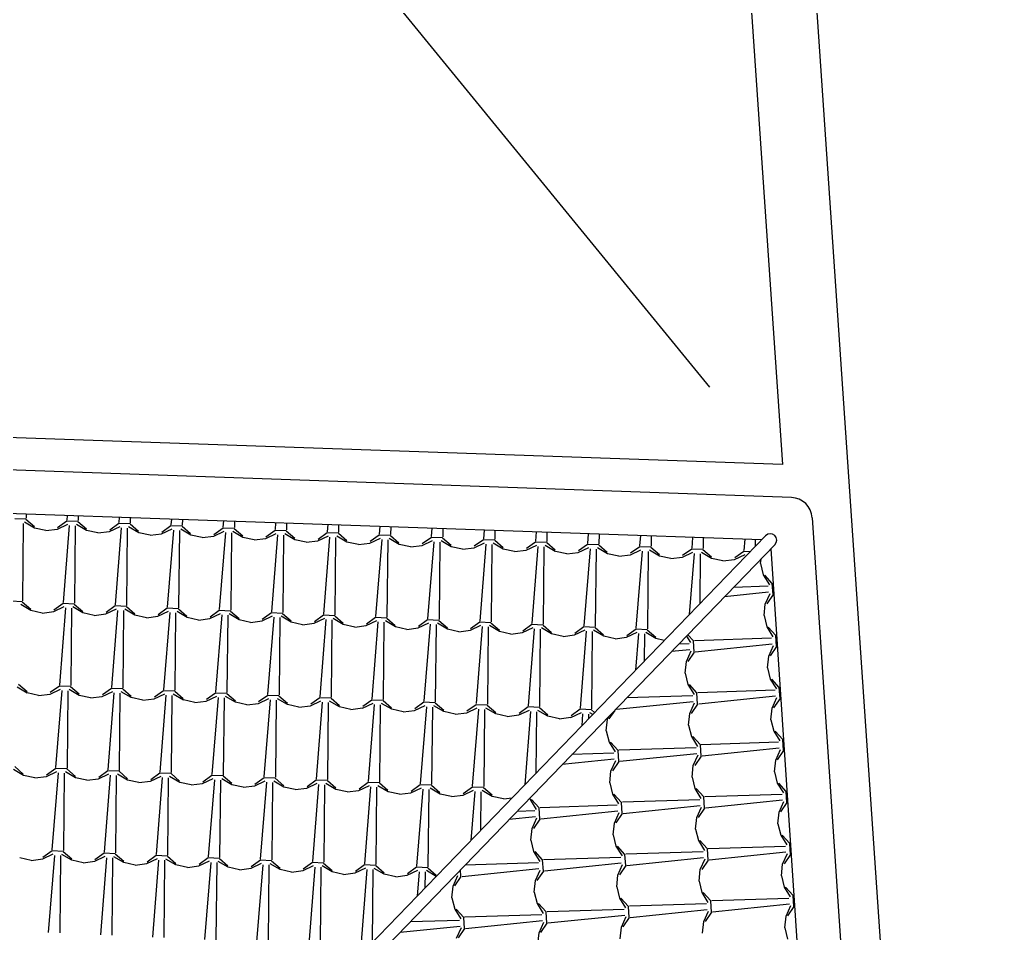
# Model space of a CAD drawing. Extents: x 1037 to 14540, y 1034 to 18285.
# Drawn here: x 9474.5 to 9929.1, y 1904.5 to 2325.1 of the extents above; entities that cross this region are included whole.
import ezdxf

# ---------------------------------------------------------------- set-up
doc = ezdxf.new("R2010")
doc.units = 0
doc.header["$LTSCALE"] = 100
doc.header["$MEASUREMENT"] = 0
doc.layers.get('0').update_dxf_attribs({"color": 240, "linetype": 'CONTINUOUS'})
doc.layers.add('proiezioni', color=252, linetype='CONTINUOUS')
doc.layers.add('retini copertura', color=32, linetype='CONTINUOUS')

# ---------------------------------------------------------------- blocks, each defined once
blk = doc.blocks.new('*X1852')
at = {"color": 0}
for p, q in [((44.7609, 20.7337), (44.7632, 20.7548)), ((44.7609, 20.7337), (44.7737, 20.6816)), ((44.7737, 20.6816), (44.8019, 20.6359)), ((44.8151, 20.6429), (44.7804, 20.6813)), ((44.8186, 20.5913), (44.8151, 20.6429)), ((44.7981, 20.6019), (44.5954, 20.5812)), ((44.7958, 20.6295), (44.6372, 20.6245)), ((44.7827, 20.5475), (44.8045, 20.5965)), ((44.7769, 20.4942), (44.7827, 20.5475)), ((44.8186, 20.5913), (44.7892, 20.5487)), ((44.7769, 20.4942), (44.7897, 20.4421)), ((44.7897, 20.4421), (44.8179, 20.3964)), ((44.8311, 20.4035), (44.7964, 20.4418)), ((44.4206, 20.4004), (44.4387, 20.3711)), ((44.452, 20.3781), (44.4264, 20.4064)), ((44.4554, 20.3265), (44.452, 20.3781)), ((44.8118, 20.39), (44.4563, 20.3788)), ((44.8346, 20.3519), (44.8311, 20.4035)), ((44.4349, 20.3371), (44.3512, 20.3286)), ((44.4327, 20.3647), (44.3846, 20.3632)), ((44.4195, 20.2827), (44.4413, 20.3317)), ((44.4554, 20.3265), (44.4261, 20.2839)), ((44.8141, 20.3625), (44.4602, 20.3263)), ((44.7987, 20.308), (44.8205, 20.357)), ((44.8346, 20.3519), (44.8052, 20.3093)), ((44.4138, 20.2294), (44.4195, 20.2827)), ((44.7929, 20.2547), (44.7987, 20.3081)), ((44.4138, 20.2294), (44.4266, 20.1773)), ((44.7929, 20.2547), (44.8057, 20.2026)), ((44.8057, 20.2026), (44.8339, 20.157)), ((44.8471, 20.164), (44.8124, 20.2023)), ((44.4266, 20.1773), (44.4547, 20.1316)), ((44.468, 20.1387), (44.4332, 20.177)), ((44.4714, 20.0871), (44.468, 20.1387)), ((44.8278, 20.1506), (44.4723, 20.1393)), ((44.8506, 20.1124), (44.8471, 20.164)), ((44.4509, 20.0977), (44.0971, 20.0615)), ((44.4487, 20.1252), (44.1453, 20.1156)), ((44.8301, 20.123), (44.4762, 20.0869)), ((44.8147, 20.0686), (44.8365, 20.1176)), ((44.8506, 20.1124), (44.8212, 20.0698)), ((44.0899, 20.0583), (44.0629, 20.0191)), ((44.4355, 20.0432), (44.4573, 20.0922)), ((44.4714, 20.0871), (44.4421, 20.0445)), ((44.8089, 20.0153), (44.8147, 20.0686)), ((44.0506, 19.9646), (44.0563, 20.0179)), ((44.0564, 20.0179), (44.0611, 20.0285)), ((44.4298, 19.9899), (44.4355, 20.0433)), ((44.8089, 20.0153), (44.8217, 19.9632)), ((44.0506, 19.9646), (44.0634, 19.9125)), ((44.4298, 19.9899), (44.4426, 19.9378)), ((44.8217, 19.9632), (44.8499, 19.9175)), ((44.8631, 19.9245), (44.8284, 19.9629)), ((44.0634, 19.9125), (44.0915, 19.8668)), ((44.1048, 19.8739), (44.0701, 19.9122)), ((44.4426, 19.9378), (44.4707, 19.8922)), ((44.484, 19.8992), (44.4492, 19.9375)), ((44.8438, 19.9111), (44.4883, 19.8999)), ((44.8666, 19.8729), (44.8631, 19.9245)), ((44.1083, 19.8223), (44.1048, 19.8739)), ((44.4647, 19.8858), (44.1091, 19.8745)), ((44.4874, 19.8476), (44.484, 19.8992)), ((44.8461, 19.8835), (44.4922, 19.8474)), ((44.8307, 19.8291), (44.8525, 19.8781)), ((44.8666, 19.8729), (44.8372, 19.8303)), ((44.0878, 19.8329), (43.8483, 19.8084)), ((44.0855, 19.8604), (43.8927, 19.8543)), ((44.0724, 19.7785), (44.0942, 19.8274)), ((44.1082, 19.8223), (44.0789, 19.7797)), ((44.4669, 19.8582), (44.113, 19.8221)), ((44.4515, 19.8038), (44.4733, 19.8528)), ((44.4874, 19.8476), (44.4581, 19.805)), ((44.8249, 19.7758), (44.8307, 19.8291)), ((44.0666, 19.7251), (44.0723, 19.7785)), ((44.4458, 19.7505), (44.4515, 19.8038)), ((44.8249, 19.7758), (44.8377, 19.7237)), ((44.4458, 19.7505), (44.4586, 19.6984)), ((44.0666, 19.7251), (44.0794, 19.6731)), ((44.4586, 19.6984), (44.4867, 19.6527)), ((44.5, 19.6597), (44.4652, 19.6981)), ((44.8377, 19.7237), (44.8659, 19.678)), ((44.8791, 19.6851), (44.8444, 19.7234)), ((44.8826, 19.6335), (44.8791, 19.6851)), ((43.6988, 19.6537), (43.7002, 19.6477)), ((43.7002, 19.6477), (43.7284, 19.602)), ((43.7417, 19.6091), (43.7069, 19.6474)), ((44.0794, 19.673), (44.1075, 19.6274)), ((44.1208, 19.6344), (44.0861, 19.6727)), ((44.4807, 19.6463), (44.1251, 19.6351)), ((44.5034, 19.6081), (44.5, 19.6597)), ((44.8598, 19.6716), (44.5043, 19.6604)), ((44.8621, 19.6441), (44.5082, 19.6079)), ((44.8467, 19.5897), (44.8685, 19.6386)), ((43.7224, 19.5956), (43.6401, 19.593)), ((43.7451, 19.5575), (43.7416, 19.6091)), ((44.1015, 19.621), (43.746, 19.6097)), ((44.1038, 19.5934), (43.7499, 19.5573)), ((44.1243, 19.5828), (44.1208, 19.6344)), ((44.4829, 19.6188), (44.129, 19.5826)), ((44.4675, 19.5643), (44.4893, 19.6133)), ((44.5034, 19.6081), (44.4741, 19.5655)), ((44.8826, 19.6335), (44.8532, 19.5909)), ((43.7246, 19.5681), (43.6041, 19.5558)), ((43.7092, 19.5137), (43.731, 19.5627)), ((43.7451, 19.5575), (43.7158, 19.5149)), ((44.0884, 19.539), (44.1102, 19.588)), ((44.1242, 19.5828), (44.0949, 19.5402)), ((44.4618, 19.511), (44.4675, 19.5643)), ((44.8409, 19.5363), (44.8467, 19.5897)), ((43.7034, 19.4603), (43.7092, 19.5137)), ((44.0826, 19.4857), (44.0883, 19.539)), ((44.4618, 19.511), (44.4746, 19.4589)), ((44.8409, 19.5363), (44.8537, 19.4842)), ((43.7035, 19.4603), (43.7162, 19.4083)), ((44.0826, 19.4857), (44.0954, 19.4336)), ((44.4746, 19.4589), (44.5027, 19.4132)), ((44.516, 19.4203), (44.4812, 19.4586)), ((44.8537, 19.4842), (44.8819, 19.4386)), ((44.8951, 19.4456), (44.8604, 19.4839)), ((44.0954, 19.4336), (44.1235, 19.3879)), ((44.1368, 19.3949), (44.1021, 19.4333)), ((44.5194, 19.3687), (44.516, 19.4203)), ((44.8758, 19.4322), (44.5203, 19.4209)), ((44.8986, 19.394), (44.8951, 19.4456)), ((43.7162, 19.4082), (43.7444, 19.3626)), ((43.7577, 19.3696), (43.7229, 19.4079)), ((43.7611, 19.318), (43.7576, 19.3696)), ((44.1175, 19.3815), (43.762, 19.3703)), ((44.1403, 19.3433), (44.1368, 19.3949)), ((44.4967, 19.4068), (44.1411, 19.3956)), ((44.4989, 19.3793), (44.145, 19.3431)), ((44.4835, 19.3249), (44.5053, 19.3739)), ((44.5194, 19.3687), (44.4901, 19.3261)), ((44.8781, 19.4046), (44.5242, 19.3685)), ((44.8627, 19.3502), (44.8845, 19.3992)), ((44.8986, 19.394), (44.8692, 19.3514)), ((43.3819, 19.2927), (43.3799, 19.3239)), ((43.7406, 19.3286), (43.3867, 19.2925)), ((43.7384, 19.3562), (43.4008, 19.3455)), ((43.7252, 19.2742), (43.747, 19.3232)), ((44.1198, 19.354), (43.7659, 19.3178)), ((44.1043, 19.2995), (44.1262, 19.3485)), ((44.1402, 19.3433), (44.1109, 19.3007)), ((44.4778, 19.2715), (44.4835, 19.3249)), ((44.8569, 19.2969), (44.8627, 19.3502)), ((43.346, 19.2489), (43.3679, 19.2979)), ((43.3819, 19.2927), (43.3526, 19.2501)), ((43.3615, 19.3033), (43.3598, 19.3031)), ((43.7611, 19.318), (43.7318, 19.2754)), ((44.0986, 19.2462), (44.1043, 19.2995)), ((44.8569, 19.2969), (44.8697, 19.2448)), ((43.3403, 19.1955), (43.346, 19.2489)), ((43.7194, 19.2209), (43.7252, 19.2742)), ((44.0986, 19.2462), (44.1114, 19.1941)), ((44.4778, 19.2715), (44.4906, 19.2195)), ((44.8697, 19.2448), (44.8978, 19.1991)), ((44.9111, 19.2061), (44.8764, 19.2445)), ((43.3403, 19.1955), (43.3531, 19.1435)), ((43.7195, 19.2209), (43.7322, 19.1688)), ((44.1114, 19.1941), (44.1395, 19.1484)), ((44.1528, 19.1555), (44.1181, 19.1938)), ((44.4906, 19.2194), (44.5187, 19.1738)), ((44.532, 19.1808), (44.4972, 19.2191)), ((44.8919, 19.1927), (44.5363, 19.1815)), ((44.9146, 19.1545), (44.9111, 19.2061)), ((43.3531, 19.1434), (43.3812, 19.0978)), ((43.3945, 19.1048), (43.3598, 19.1431)), ((43.7322, 19.1688), (43.7604, 19.1231)), ((43.7737, 19.1301), (43.7389, 19.1685)), ((44.1335, 19.142), (43.778, 19.1308)), ((44.1563, 19.1039), (44.1528, 19.1555)), ((44.5127, 19.1674), (44.1571, 19.1561)), ((44.5149, 19.1398), (44.161, 19.1037)), ((44.5354, 19.1292), (44.532, 19.1808)), ((44.8941, 19.1652), (44.5402, 19.129)), ((44.8787, 19.1107), (44.9005, 19.1597)), ((44.9146, 19.1545), (44.8852, 19.1119)), ((43.3979, 19.0532), (43.3945, 19.1048)), ((43.7544, 19.1167), (43.3988, 19.1055)), ((43.7771, 19.0785), (43.7736, 19.1301)), ((44.1358, 19.1145), (43.7819, 19.0783)), ((44.1203, 19.0601), (44.1422, 19.1091)), ((44.1562, 19.1039), (44.1269, 19.0613)), ((44.4995, 19.0854), (44.5213, 19.1344)), ((44.5354, 19.1292), (44.5061, 19.0866)), ((44.8729, 19.0574), (44.8787, 19.1107)), ((43.3775, 19.0638), (43.1012, 19.0356)), ((43.3752, 19.0914), (43.1482, 19.0842)), ((43.362, 19.0094), (43.3839, 19.0584)), ((43.3979, 19.0532), (43.3686, 19.0106)), ((43.7566, 19.0892), (43.4027, 19.053)), ((43.7412, 19.0347), (43.763, 19.0837)), ((43.7771, 19.0785), (43.7478, 19.0359)), ((44.1146, 19.0067), (44.1203, 19.0601)), ((44.4938, 19.0321), (44.4995, 19.0854)), ((44.8729, 19.0574), (44.8857, 19.0053)), ((43.7354, 18.9814), (43.7412, 19.0347))]:
    blk.add_line(p, q, dxfattribs=at)
blk = doc.blocks.new('*X1854')
at = {"color": 0}
for p, q in [((41.3799, 20.9621), (41.3797, 20.9424)), ((41.3791, 20.9379), (41.3274, 20.9402)), ((41.3662, 20.9185), (41.3628, 20.5628)), ((41.4186, 20.8974), (41.3724, 20.9245)), ((41.3791, 20.9379), (41.4182, 20.904)), ((41.5242, 20.8926), (41.5727, 20.9155)), ((41.5672, 20.9295), (41.5253, 20.8992)), ((41.5687, 20.9554), (41.567, 20.9341)), ((41.6189, 20.9272), (41.5672, 20.9295)), ((41.6584, 20.8866), (41.6121, 20.9138)), ((41.6189, 20.9272), (41.658, 20.8933)), ((41.6197, 20.9536), (41.6195, 20.9317)), ((41.807, 20.9188), (41.765, 20.8885)), ((41.8086, 20.947), (41.8067, 20.9234)), ((41.8586, 20.9165), (41.807, 20.9188)), ((41.8586, 20.9165), (41.8977, 20.8826)), ((41.8595, 20.9452), (41.8593, 20.921)), ((42.0486, 20.9386), (42.0465, 20.9127)), ((42.0993, 20.9368), (42.099, 20.9102)), ((42.2885, 20.9301), (42.2862, 20.9019)), ((42.339, 20.9283), (42.3388, 20.8995)), ((42.5284, 20.9217), (42.526, 20.8912)), ((42.5788, 20.9199), (42.5785, 20.8888)), ((42.7684, 20.9133), (42.7658, 20.8805)), ((42.8186, 20.9115), (42.8183, 20.878)), ((41.471, 20.8858), (41.4187, 20.8974)), ((41.471, 20.8858), (41.5242, 20.8927)), ((41.5783, 20.9091), (41.55, 20.5545)), ((41.6059, 20.9078), (41.6025, 20.5521)), ((41.7108, 20.875), (41.6584, 20.8867)), ((41.7108, 20.875), (41.764, 20.882)), ((41.764, 20.8819), (41.8125, 20.9048)), ((41.8181, 20.8984), (41.7897, 20.5438)), ((41.8457, 20.897), (41.8423, 20.5413)), ((41.8982, 20.8759), (41.8519, 20.903)), ((41.9505, 20.8643), (41.8982, 20.876)), ((41.9505, 20.8643), (42.0037, 20.8712)), ((42.0037, 20.8712), (42.0522, 20.8941)), ((42.0467, 20.908), (42.0048, 20.8778)), ((42.0578, 20.8876), (42.0295, 20.533)), ((42.0984, 20.9057), (42.0467, 20.908)), ((42.0855, 20.8863), (42.082, 20.5306)), ((42.1379, 20.8652), (42.0917, 20.8923)), ((42.0984, 20.9057), (42.1375, 20.8719)), ((42.2435, 20.8605), (42.292, 20.8834)), ((42.2865, 20.8973), (42.2445, 20.8671)), ((42.2976, 20.8769), (42.2693, 20.5223)), ((42.3382, 20.895), (42.2865, 20.8973)), ((42.3252, 20.8756), (42.3218, 20.5199)), ((42.3777, 20.8545), (42.3314, 20.8816)), ((42.3382, 20.895), (42.3772, 20.8611)), ((42.4832, 20.8497), (42.5318, 20.8726)), ((42.5262, 20.8866), (42.4843, 20.8563)), ((42.5374, 20.8662), (42.509, 20.5116)), ((42.5779, 20.8843), (42.5262, 20.8866)), ((42.6174, 20.8437), (42.5712, 20.8709)), ((42.5779, 20.8843), (42.617, 20.8504)), ((42.766, 20.8759), (42.7241, 20.8456)), ((42.8177, 20.8736), (42.766, 20.8759)), ((42.8177, 20.8736), (42.8568, 20.8397)), ((43.0083, 20.9048), (43.0055, 20.8698)), ((43.0584, 20.9031), (43.058, 20.8673)), ((43.2483, 20.8964), (43.2453, 20.859)), ((43.2982, 20.8946), (43.2978, 20.8566)), ((43.4882, 20.8879), (43.485, 20.8483)), ((43.5379, 20.8862), (43.5376, 20.8458)), ((43.7281, 20.8795), (43.7248, 20.8376)), ((43.7777, 20.8778), (43.7773, 20.8351)), ((43.9681, 20.8711), (43.9645, 20.8269)), ((44.0175, 20.8693), (44.0171, 20.8244)), ((42.1903, 20.8536), (42.1379, 20.8652)), ((42.1903, 20.8536), (42.2435, 20.8605)), ((42.4301, 20.8429), (42.3777, 20.8545)), ((42.43, 20.8429), (42.4832, 20.8498)), ((42.565, 20.8648), (42.5615, 20.5091)), ((42.6698, 20.8321), (42.6175, 20.8438)), ((42.6698, 20.8321), (42.723, 20.839)), ((42.723, 20.839), (42.7715, 20.8619)), ((42.7771, 20.8555), (42.7488, 20.5009)), ((42.8047, 20.8541), (42.8013, 20.4984)), ((42.8572, 20.833), (42.8109, 20.8601)), ((42.9096, 20.8214), (42.8572, 20.833)), ((42.9096, 20.8214), (42.9628, 20.8283)), ((42.9628, 20.8283), (43.0113, 20.8512)), ((43.0058, 20.8651), (42.9638, 20.8349)), ((43.0169, 20.8447), (42.9885, 20.4901)), ((43.0574, 20.8628), (43.0058, 20.8651)), ((43.0445, 20.8434), (43.0411, 20.4877)), ((43.097, 20.8223), (43.0507, 20.8494)), ((43.0574, 20.8628), (43.0965, 20.8289)), ((43.1493, 20.8107), (43.097, 20.8223)), ((43.2025, 20.8176), (43.251, 20.8404)), ((43.2455, 20.8544), (43.2036, 20.8242)), ((43.2566, 20.834), (43.2283, 20.4794)), ((43.2972, 20.8521), (43.2455, 20.8544)), ((43.2842, 20.8326), (43.2808, 20.4769)), ((43.3367, 20.8116), (43.2905, 20.8387)), ((43.2972, 20.8521), (43.3363, 20.8182)), ((43.4423, 20.8068), (43.4908, 20.8297)), ((43.4853, 20.8437), (43.4433, 20.8134)), ((43.4964, 20.8233), (43.468, 20.4687)), ((43.537, 20.8414), (43.4853, 20.8437)), ((43.524, 20.8219), (43.5206, 20.4662)), ((43.5765, 20.8008), (43.5302, 20.828)), ((43.537, 20.8414), (43.576, 20.8075)), ((43.725, 20.833), (43.6831, 20.8027)), ((43.7767, 20.8306), (43.725, 20.833)), ((43.7767, 20.8306), (43.8158, 20.7968)), ((43.9648, 20.8222), (43.9229, 20.792)), ((44.0165, 20.8199), (43.9648, 20.8222)), ((44.208, 20.8626), (44.2043, 20.8162)), ((44.2573, 20.8609), (44.2568, 20.8136)), ((44.448, 20.8542), (44.4441, 20.8054)), ((44.4971, 20.8525), (44.4966, 20.8029)), ((44.6879, 20.8458), (44.6838, 20.7947)), ((44.7368, 20.844), (44.7366, 20.8135)), ((43.1493, 20.8107), (43.2025, 20.8176)), ((43.3891, 20.7999), (43.3367, 20.8116)), ((43.3891, 20.7999), (43.4423, 20.8069)), ((43.6289, 20.7892), (43.5765, 20.8009)), ((43.6288, 20.7892), (43.682, 20.7961)), ((43.682, 20.7961), (43.7305, 20.819)), ((43.7362, 20.8126), (43.7078, 20.458)), ((43.7638, 20.8112), (43.7603, 20.4555)), ((43.8162, 20.7901), (43.77, 20.8172)), ((43.8686, 20.7785), (43.8163, 20.7901)), ((43.8686, 20.7785), (43.9218, 20.7854)), ((43.9218, 20.7854), (43.9703, 20.8083)), ((43.9759, 20.8019), (43.9476, 20.4473)), ((44.0035, 20.8005), (44.0001, 20.4447)), ((44.056, 20.7794), (44.0097, 20.8065)), ((44.0165, 20.8199), (44.0556, 20.786)), ((44.1084, 20.7678), (44.056, 20.7794)), ((44.1084, 20.7678), (44.1616, 20.7747)), ((44.1616, 20.7746), (44.2101, 20.7975)), ((44.2046, 20.8115), (44.1626, 20.7812)), ((44.2157, 20.7911), (44.1873, 20.4365)), ((44.2562, 20.8092), (44.2046, 20.8115)), ((44.2433, 20.7897), (44.2398, 20.434)), ((44.2958, 20.7686), (44.2495, 20.7958)), ((44.2562, 20.8092), (44.2953, 20.7753)), ((44.4013, 20.7639), (44.4498, 20.7868)), ((44.4443, 20.8008), (44.4024, 20.7705)), ((44.4554, 20.7804), (44.433, 20.4995)), ((44.496, 20.7985), (44.4443, 20.8008)), ((44.483, 20.779), (44.4808, 20.549)), ((44.5355, 20.7579), (44.4893, 20.785)), ((44.496, 20.7985), (44.5351, 20.7646)), ((44.6411, 20.7532), (44.6896, 20.7761)), ((44.6841, 20.79), (44.6421, 20.7598)), ((44.7126, 20.7888), (44.6841, 20.79)), ((44.3481, 20.757), (44.2958, 20.7687)), ((44.3481, 20.757), (44.4013, 20.764)), ((44.5879, 20.7463), (44.5355, 20.758)), ((44.5879, 20.7463), (44.6411, 20.7532)), ((41.3621, 20.5583), (41.3105, 20.5606)), ((41.3621, 20.5583), (41.4012, 20.5244)), ((41.5502, 20.5499), (41.5083, 20.5196)), ((41.6019, 20.5476), (41.5502, 20.5499)), ((41.6019, 20.5476), (41.641, 20.5137)), ((41.4017, 20.5177), (41.3554, 20.5449)), ((41.454, 20.5061), (41.4017, 20.5178)), ((41.454, 20.5061), (41.5072, 20.5131)), ((41.5072, 20.513), (41.5557, 20.5359)), ((41.5613, 20.5295), (41.533, 20.1749)), ((41.589, 20.5282), (41.5855, 20.1724)), ((41.6414, 20.507), (41.5951, 20.5342)), ((41.6938, 20.4954), (41.6414, 20.5071)), ((41.6938, 20.4954), (41.747, 20.5023)), ((41.747, 20.5023), (41.7955, 20.5252)), ((41.79, 20.5392), (41.748, 20.5089)), ((41.8011, 20.5187), (41.7728, 20.1641)), ((41.8416, 20.5368), (41.79, 20.5392)), ((41.8287, 20.5174), (41.8253, 20.1617)), ((41.8812, 20.4963), (41.8349, 20.5234)), ((41.8417, 20.5368), (41.8807, 20.503)), ((41.9867, 20.4916), (42.0352, 20.5145)), ((42.0297, 20.5284), (41.9878, 20.4982)), ((42.0409, 20.508), (42.0125, 20.1534)), ((42.0814, 20.5261), (42.0297, 20.5284)), ((42.0685, 20.5067), (42.065, 20.151)), ((42.1209, 20.4856), (42.0747, 20.5127)), ((42.0814, 20.5261), (42.1205, 20.4922)), ((42.2265, 20.4808), (42.275, 20.5037)), ((42.2695, 20.5177), (42.2275, 20.4874)), ((42.3212, 20.5154), (42.2695, 20.5177)), ((42.3607, 20.4748), (42.3144, 20.502)), ((42.3212, 20.5154), (42.3603, 20.4815)), ((42.5093, 20.507), (42.4673, 20.4767)), ((42.5609, 20.5047), (42.5093, 20.507)), ((42.5609, 20.5047), (42.6, 20.4708)), ((41.9336, 20.4847), (41.8812, 20.4963)), ((41.9335, 20.4847), (41.9867, 20.4916)), ((42.1733, 20.474), (42.121, 20.4856)), ((42.1733, 20.474), (42.2265, 20.4809)), ((42.2806, 20.4973), (42.2523, 20.1427)), ((42.3082, 20.496), (42.3048, 20.1402)), ((42.4131, 20.4632), (42.3607, 20.4749)), ((42.4131, 20.4632), (42.4663, 20.4702)), ((42.4663, 20.4701), (42.5148, 20.493)), ((42.5204, 20.4866), (42.492, 20.132)), ((42.548, 20.4852), (42.5446, 20.1295)), ((42.6005, 20.4641), (42.5542, 20.4912)), ((42.6528, 20.4525), (42.6005, 20.4642)), ((42.6528, 20.4525), (42.706, 20.4594)), ((42.706, 20.4594), (42.7545, 20.4823)), ((42.749, 20.4962), (42.7071, 20.466)), ((42.7601, 20.4758), (42.7318, 20.1212)), ((42.8007, 20.4939), (42.749, 20.4962)), ((42.7877, 20.4745), (42.7843, 20.1188)), ((42.8402, 20.4534), (42.7939, 20.4805)), ((42.8007, 20.4939), (42.8398, 20.4601)), ((42.9458, 20.4487), (42.9943, 20.4716)), ((42.9888, 20.4855), (42.9468, 20.4553)), ((42.9999, 20.4651), (42.9715, 20.1105)), ((43.0404, 20.4832), (42.9888, 20.4855)), ((43.0275, 20.4638), (43.0241, 20.108)), ((43.08, 20.4427), (43.0337, 20.4698)), ((43.0405, 20.4832), (43.0795, 20.4493)), ((43.1855, 20.4379), (43.234, 20.4608)), ((43.2285, 20.4748), (43.1866, 20.4445)), ((43.2802, 20.4725), (43.2285, 20.4748)), ((43.3197, 20.4319), (43.2735, 20.4591)), ((43.2802, 20.4725), (43.3193, 20.4386)), ((43.4683, 20.4641), (43.4264, 20.4338)), ((43.52, 20.4617), (43.4683, 20.4641)), ((43.52, 20.4618), (43.5591, 20.4279)), ((42.8926, 20.4418), (42.8402, 20.4534)), ((42.8926, 20.4418), (42.9458, 20.4487)), ((43.1324, 20.4311), (43.08, 20.4427)), ((43.1323, 20.431), (43.1855, 20.438)), ((43.2397, 20.4544), (43.2113, 20.0998)), ((43.2673, 20.453), (43.2638, 20.0973)), ((43.3721, 20.4203), (43.3198, 20.432)), ((43.3721, 20.4203), (43.4253, 20.4272)), ((43.4253, 20.4272), (43.4738, 20.4501)), ((43.4794, 20.4437), (43.4511, 20.0891)), ((43.507, 20.4423), (43.5036, 20.0866)), ((43.5595, 20.4212), (43.5132, 20.4483)), ((43.6119, 20.4096), (43.5595, 20.4212)), ((43.6119, 20.4096), (43.6651, 20.4165)), ((43.6651, 20.4165), (43.7136, 20.4394)), ((43.7081, 20.4533), (43.6661, 20.4231)), ((43.7192, 20.433), (43.6908, 20.0784)), ((43.7597, 20.451), (43.7081, 20.4533)), ((43.7468, 20.4316), (43.7433, 20.0758)), ((43.7993, 20.4105), (43.753, 20.4376)), ((43.7597, 20.451), (43.7988, 20.4171)), ((43.9048, 20.4058), (43.9533, 20.4286)), ((43.9478, 20.4426), (43.9059, 20.4124)), ((43.9589, 20.4222), (43.9306, 20.0676)), ((43.9995, 20.4403), (43.9478, 20.4426)), ((43.9865, 20.4208), (43.9831, 20.0651)), ((44.039, 20.3997), (43.9927, 20.4269)), ((43.9995, 20.4403), (44.0386, 20.4064)), ((44.1446, 20.395), (44.1931, 20.4179)), ((44.1876, 20.4319), (44.1456, 20.4016)), ((44.1987, 20.4115), (44.1852, 20.2433)), ((44.2392, 20.4296), (44.1876, 20.4319)), ((44.2788, 20.389), (44.2325, 20.4162)), ((44.2393, 20.4296), (44.2783, 20.3957)), ((43.8516, 20.3989), (43.7993, 20.4105)), ((43.8516, 20.3989), (43.9048, 20.4058)), ((44.0914, 20.3881), (44.039, 20.3998)), ((44.0914, 20.3881), (44.1446, 20.3951)), ((44.2263, 20.4101), (44.2251, 20.2845)), ((44.3178, 20.3804), (44.2788, 20.3891)), ((41.3847, 20.1381), (41.3384, 20.1653)), ((41.3451, 20.1787), (41.3842, 20.1448)), ((41.4371, 20.1265), (41.3847, 20.1382)), ((41.4902, 20.1334), (41.5387, 20.1563)), ((41.5332, 20.1703), (41.4913, 20.14)), ((41.5444, 20.1498), (41.516, 19.7952)), ((41.5849, 20.1679), (41.5332, 20.1703)), ((41.572, 20.1485), (41.5685, 19.7928)), ((41.6244, 20.1274), (41.5782, 20.1545)), ((41.5849, 20.168), (41.624, 20.1341)), ((41.73, 20.1227), (41.7785, 20.1456)), ((41.773, 20.1595), (41.731, 20.1293)), ((41.7841, 20.1391), (41.7558, 19.7845)), ((41.8247, 20.1572), (41.773, 20.1595)), ((41.8642, 20.1167), (41.8179, 20.1438)), ((41.8247, 20.1572), (41.8637, 20.1233)), ((42.0127, 20.1488), (41.9708, 20.1185)), ((42.0644, 20.1465), (42.0128, 20.1488)), ((42.0644, 20.1465), (42.1035, 20.1126)), ((42.2525, 20.1381), (42.2106, 20.1078)), ((42.3042, 20.1358), (42.2525, 20.1381)), ((41.437, 20.1265), (41.4902, 20.1334)), ((41.6768, 20.1158), (41.6245, 20.1274)), ((41.6768, 20.1158), (41.73, 20.1227)), ((41.8117, 20.1378), (41.8083, 19.7821)), ((41.9166, 20.1051), (41.8642, 20.1167)), ((41.9166, 20.1051), (41.9697, 20.112)), ((41.9698, 20.112), (42.0183, 20.1348)), ((42.0239, 20.1284), (41.9955, 19.7738)), ((42.0515, 20.1271), (42.0481, 19.7714)), ((42.104, 20.1059), (42.0577, 20.1331)), ((42.1563, 20.0943), (42.104, 20.106)), ((42.1563, 20.0943), (42.2095, 20.1013)), ((42.2095, 20.1012), (42.258, 20.1241)), ((42.2636, 20.1177), (42.2353, 19.7631)), ((42.2912, 20.1163), (42.2878, 19.7606)), ((42.3437, 20.0952), (42.2974, 20.1224)), ((42.3042, 20.1358), (42.3433, 20.1019)), ((42.3961, 20.0836), (42.3437, 20.0953)), ((42.4493, 20.0905), (42.4978, 20.1134)), ((42.4923, 20.1274), (42.4503, 20.0971)), ((42.5034, 20.1069), (42.475, 19.7523)), ((42.5439, 20.125), (42.4923, 20.1273)), ((42.531, 20.1056), (42.5276, 19.7499)), ((42.5835, 20.0845), (42.5372, 20.1116)), ((42.544, 20.125), (42.583, 20.0912)), ((42.689, 20.0798), (42.7375, 20.1027)), ((42.732, 20.1166), (42.6901, 20.0864)), ((42.7432, 20.0962), (42.7148, 19.7416)), ((42.7837, 20.1143), (42.732, 20.1166)), ((42.7708, 20.0949), (42.7673, 19.7392)), ((42.8232, 20.0738), (42.777, 20.1009)), ((42.7837, 20.1143), (42.8228, 20.0804)), ((42.9718, 20.1059), (42.9298, 20.0756)), ((43.0235, 20.1036), (42.9718, 20.1059)), ((43.0235, 20.1036), (43.0625, 20.0697)), ((43.2116, 20.0952), (43.1696, 20.0649)), ((43.2632, 20.0929), (43.2116, 20.0952)), ((43.2632, 20.0929), (43.3023, 20.059)), ((42.3961, 20.0836), (42.4493, 20.0905)), ((42.6359, 20.0729), (42.5835, 20.0845)), ((42.6358, 20.0729), (42.689, 20.0798)), ((42.8756, 20.0622), (42.8233, 20.0738)), ((42.8756, 20.0622), (42.9288, 20.0691)), ((42.9288, 20.069), (42.9773, 20.0919)), ((42.9829, 20.0855), (42.9546, 19.7309)), ((43.0105, 20.0841), (43.0071, 19.7284)), ((43.063, 20.063), (43.0167, 20.0902)), ((43.1154, 20.0514), (43.063, 20.0631)), ((43.1154, 20.0514), (43.1685, 20.0583)), ((43.1686, 20.0583), (43.2171, 20.0812)), ((43.2227, 20.0748), (43.1943, 19.7202)), ((43.2503, 20.0734), (43.2468, 19.7177)), ((43.3028, 20.0523), (43.2565, 20.0794)), ((43.3551, 20.0407), (43.3028, 20.0523)), ((43.3551, 20.0407), (43.4083, 20.0476)), ((43.4083, 20.0476), (43.4568, 20.0705)), ((43.4513, 20.0844), (43.4094, 20.0542)), ((43.4624, 20.0641), (43.4341, 19.7095)), ((43.503, 20.0821), (43.4513, 20.0844)), ((43.49, 20.0627), (43.4866, 19.707)), ((43.5425, 20.0416), (43.4962, 20.0687)), ((43.503, 20.0821), (43.5421, 20.0483)), ((43.6481, 20.0369), (43.6966, 20.0597)), ((43.6911, 20.0737), (43.6491, 20.0435)), ((43.7022, 20.0533), (43.6752, 19.7157)), ((43.7427, 20.0714), (43.6911, 20.0737)), ((43.7298, 20.0519), (43.7271, 19.7693)), ((43.7823, 20.0309), (43.736, 20.058)), ((43.7428, 20.0714), (43.7818, 20.0375)), ((43.8878, 20.0261), (43.9363, 20.049)), ((43.9308, 20.063), (43.8889, 20.0327)), ((43.9825, 20.0607), (43.9308, 20.063)), ((43.9885, 20.0398), (43.9758, 20.0473)), ((43.9825, 20.0607), (43.9968, 20.0483)), ((43.5949, 20.03), (43.5425, 20.0416)), ((43.5949, 20.03), (43.6481, 20.0369)), ((43.8347, 20.0192), (43.7823, 20.0309)), ((43.8346, 20.0192), (43.8878, 20.0262)), ((43.9419, 20.0426), (43.9375, 19.987)), ((43.9695, 20.0412), (43.9693, 20.0199)), ((41.3677, 19.7585), (41.3214, 19.7856)), ((41.3282, 19.7991), (41.3672, 19.7652)), ((41.4732, 19.7538), (41.5218, 19.7767)), ((41.5162, 19.7906), (41.4743, 19.7604)), ((41.5679, 19.7883), (41.5162, 19.7906)), ((41.6074, 19.7478), (41.5612, 19.7749)), ((41.5679, 19.7883), (41.607, 19.7544)), ((41.756, 19.7799), (41.7141, 19.7497)), ((41.8077, 19.7776), (41.756, 19.7799)), ((41.8077, 19.7776), (41.8468, 19.7437)), ((41.4201, 19.7469), (41.3677, 19.7585)), ((41.4201, 19.7469), (41.4732, 19.7538)), ((41.5274, 19.7702), (41.499, 19.4156)), ((41.555, 19.7689), (41.5516, 19.4132)), ((41.6598, 19.7362), (41.6075, 19.7478)), ((41.6598, 19.7362), (41.713, 19.7431)), ((41.713, 19.7431), (41.7615, 19.7659)), ((41.7671, 19.7595), (41.7388, 19.4049)), ((41.7947, 19.7582), (41.7913, 19.4025)), ((41.8472, 19.7371), (41.8009, 19.7642)), ((41.8996, 19.7254), (41.8472, 19.7371)), ((41.8996, 19.7254), (41.9528, 19.7324)), ((41.9528, 19.7323), (42.0013, 19.7552)), ((41.9958, 19.7692), (41.9538, 19.7389)), ((42.0069, 19.7488), (41.9785, 19.3942)), ((42.0474, 19.7669), (41.9958, 19.7692)), ((42.0345, 19.7475), (42.0311, 19.3917)), ((42.087, 19.7263), (42.0407, 19.7535)), ((42.0474, 19.7669), (42.0865, 19.733)), ((42.1925, 19.7216), (42.241, 19.7445)), ((42.2355, 19.7585), (42.1936, 19.7282)), ((42.2467, 19.738), (42.2183, 19.3834)), ((42.2872, 19.7561), (42.2355, 19.7585)), ((42.2743, 19.7367), (42.2708, 19.381)), ((42.3267, 19.7156), (42.2805, 19.7427)), ((42.2872, 19.7562), (42.3263, 19.7223)), ((42.4323, 19.7109), (42.4808, 19.7338)), ((42.4753, 19.7477), (42.4333, 19.7175)), ((42.527, 19.7454), (42.4753, 19.7477)), ((42.5665, 19.7049), (42.5202, 19.732)), ((42.527, 19.7454), (42.566, 19.7115)), ((42.715, 19.737), (42.6731, 19.7067)), ((42.7667, 19.7347), (42.715, 19.737)), ((42.7667, 19.7347), (42.8058, 19.7008)), ((42.1393, 19.7147), (42.087, 19.7264)), ((42.1393, 19.7147), (42.1925, 19.7216)), ((42.3791, 19.704), (42.3267, 19.7156)), ((42.3791, 19.704), (42.4323, 19.7109)), ((42.4864, 19.7273), (42.4581, 19.3727)), ((42.514, 19.726), (42.5106, 19.3703)), ((42.6189, 19.6933), (42.5665, 19.7049)), ((42.6189, 19.6933), (42.672, 19.7002)), ((42.672, 19.7001), (42.7206, 19.723)), ((42.7262, 19.7166), (42.6978, 19.362)), ((42.7538, 19.7153), (42.7503, 19.3595)), ((42.8062, 19.6941), (42.76, 19.7213)), ((42.8586, 19.6825), (42.8063, 19.6942)), ((42.8586, 19.6825), (42.9118, 19.6894)), ((42.9118, 19.6894), (42.9603, 19.7123)), ((42.9548, 19.7263), (42.9129, 19.696)), ((42.9659, 19.7059), (42.9376, 19.3513)), ((43.0065, 19.724), (42.9548, 19.7263)), ((42.9935, 19.7045), (42.9901, 19.3488)), ((43.046, 19.6834), (42.9997, 19.7105)), ((43.0065, 19.724), (43.0456, 19.6901)), ((43.1516, 19.6787), (43.2001, 19.7016)), ((43.1946, 19.7155), (43.1526, 19.6853)), ((43.2057, 19.6952), (43.1773, 19.3406)), ((43.2462, 19.7132), (43.1946, 19.7155)), ((43.2333, 19.6938), (43.2299, 19.3381)), ((43.2858, 19.6727), (43.2395, 19.6998)), ((43.2462, 19.7132), (43.2853, 19.6794)), ((43.3913, 19.668), (43.4398, 19.6909)), ((43.4343, 19.7048), (43.3924, 19.6746)), ((43.4454, 19.6844), (43.4274, 19.4594)), ((43.486, 19.7025), (43.4343, 19.7048)), ((43.5255, 19.662), (43.4793, 19.6891)), ((43.486, 19.7025), (43.5251, 19.6686)), ((43.0984, 19.6718), (43.046, 19.6834)), ((43.0984, 19.6718), (43.1516, 19.6787)), ((43.3381, 19.6611), (43.2858, 19.6727)), ((43.3381, 19.6611), (43.3913, 19.668)), ((43.473, 19.6831), (43.4713, 19.5048)), ((43.5779, 19.6503), (43.5255, 19.662)), ((43.5779, 19.6503), (43.6169, 19.6554)), ((41.4993, 19.411), (41.4573, 19.3808)), ((41.5509, 19.4087), (41.4993, 19.411)), ((41.4031, 19.3673), (41.3507, 19.3789)), ((41.4031, 19.3673), (41.4563, 19.3742)), ((41.4563, 19.3742), (41.5048, 19.3971)), ((41.5104, 19.3906), (41.482, 19.036)), ((41.538, 19.3893), (41.5346, 19.0336)), ((41.5905, 19.3682), (41.5442, 19.3953)), ((41.5509, 19.4087), (41.59, 19.3748)), ((41.6428, 19.3565), (41.5905, 19.3682)), ((41.696, 19.3634), (41.7445, 19.3863)), ((41.739, 19.4003), (41.6971, 19.37)), ((41.7501, 19.3799), (41.7218, 19.0253)), ((41.7907, 19.398), (41.739, 19.4003)), ((41.7778, 19.3786), (41.7743, 19.0229)), ((41.8302, 19.3574), (41.784, 19.3846)), ((41.7907, 19.398), (41.8298, 19.3641)), ((41.9358, 19.3527), (41.9843, 19.3756)), ((41.9788, 19.3896), (41.9368, 19.3593)), ((41.9899, 19.3692), (41.9616, 19.0146)), ((42.0305, 19.3873), (41.9788, 19.3896)), ((42.0175, 19.3678), (42.0141, 19.0121)), ((42.07, 19.3467), (42.0237, 19.3738)), ((42.0305, 19.3873), (42.0695, 19.3534)), ((42.2185, 19.3788), (42.1766, 19.3486)), ((42.2702, 19.3765), (42.2185, 19.3788)), ((42.2702, 19.3765), (42.3093, 19.3426)), ((42.4583, 19.3681), (42.4164, 19.3379)), ((42.51, 19.3658), (42.4583, 19.3681)), ((42.51, 19.3658), (42.5491, 19.3319)), ((41.6428, 19.3565), (41.696, 19.3635)), ((41.8826, 19.3458), (41.8302, 19.3575)), ((41.8826, 19.3458), (41.9358, 19.3527)), ((42.1224, 19.3351), (42.07, 19.3467)), ((42.1223, 19.3351), (42.1755, 19.342)), ((42.1755, 19.342), (42.224, 19.3649)), ((42.2297, 19.3584), (42.2013, 19.0038)), ((42.2573, 19.3571), (42.2538, 19.0014)), ((42.3097, 19.336), (42.2635, 19.3631)), ((42.3621, 19.3244), (42.3098, 19.336)), ((42.3621, 19.3244), (42.4153, 19.3313)), ((42.4153, 19.3313), (42.4638, 19.3541)), ((42.4694, 19.3477), (42.4411, 18.9931)), ((42.497, 19.3464), (42.4936, 18.9907)), ((42.5495, 19.3253), (42.5032, 19.3524)), ((42.6019, 19.3136), (42.5495, 19.3253)), ((42.6019, 19.3136), (42.6551, 19.3206)), ((42.6551, 19.3205), (42.7036, 19.3434)), ((42.6981, 19.3574), (42.6561, 19.3271)), ((42.7092, 19.337), (42.6808, 18.9824)), ((42.7497, 19.3551), (42.6981, 19.3574)), ((42.7368, 19.3356), (42.7334, 18.9799)), ((42.7893, 19.3145), (42.743, 19.3417)), ((42.7497, 19.3551), (42.7888, 19.3212)), ((42.8948, 19.3098), (42.9433, 19.3327)), ((42.9378, 19.3467), (42.8959, 19.3164)), ((42.9489, 19.3263), (42.9206, 18.9717)), ((42.9895, 19.3443), (42.9378, 19.3467)), ((42.9765, 19.3249), (42.9733, 18.9897)), ((43.029, 19.3038), (42.9828, 19.3309)), ((42.9895, 19.3443), (43.0286, 19.3105)), ((43.1346, 19.2991), (43.1831, 19.322)), ((43.1776, 19.3359), (43.1356, 19.3057)), ((43.2293, 19.3336), (43.1776, 19.3359)), ((43.2674, 19.2939), (43.2225, 19.3202)), ((43.2293, 19.3336), (43.2683, 19.2997)), ((42.8416, 19.3029), (42.7893, 19.3146)), ((42.8416, 19.3029), (42.8948, 19.3098)), ((43.0814, 19.2922), (43.029, 19.3038)), ((43.0814, 19.2922), (43.1346, 19.2991)), ((43.1887, 19.3155), (43.1797, 19.2032)), ((43.2163, 19.3142), (43.2156, 19.2403))]:
    blk.add_line(p, q, dxfattribs=at)

msp = doc.modelspace()

# ---------------------------------------------------------------- linework, layer by layer
at = {"layer": 'proiezioni'}
for p, q in [((9724.22, 4049.63), (9929.07, 1041.89)), ((9696.24, 4018.91), (9825.55, 2120.28)), ((9792.13, 2155.92), (9436.48, 2591.06)), ((9829.68, 2105.13), (6765.29, 2212.89)), ((9825.55, 2120.28), (7316.29, 2208.1)), ((9815.92, 2085.6), (6734.38, 2193.96)), ((9839.31, 2095.8), (9908.06, 1066.78)), ((9817.8, 2087.54), (9352.77, 1606.52)), ((9822.11, 2083.37), (9359.33, 1604.67)), ((9820.23, 2081.42), (9887.05, 1081.22))]:
    msp.add_line(p, q, dxfattribs=at)
for centre, radius, start, end in [((9829.33, 2095.14), 10, 3.8224, 87.986), ((9819.96, 2085.46), 3, 315.9686, 135.9686)]:
    msp.add_arc(centre, radius, start, end, dxfattribs=at)

# ---------------------------------------------------------------- block references
at = {"layer": 'retini copertura', "xscale": 100, "yscale": 100, "zscale": 100}
for name in ['*X1854', '*X1852']:
    msp.add_blockref(name, (5339.41, 1.3), dxfattribs=at)

doc.saveas('drawing.dxf')
